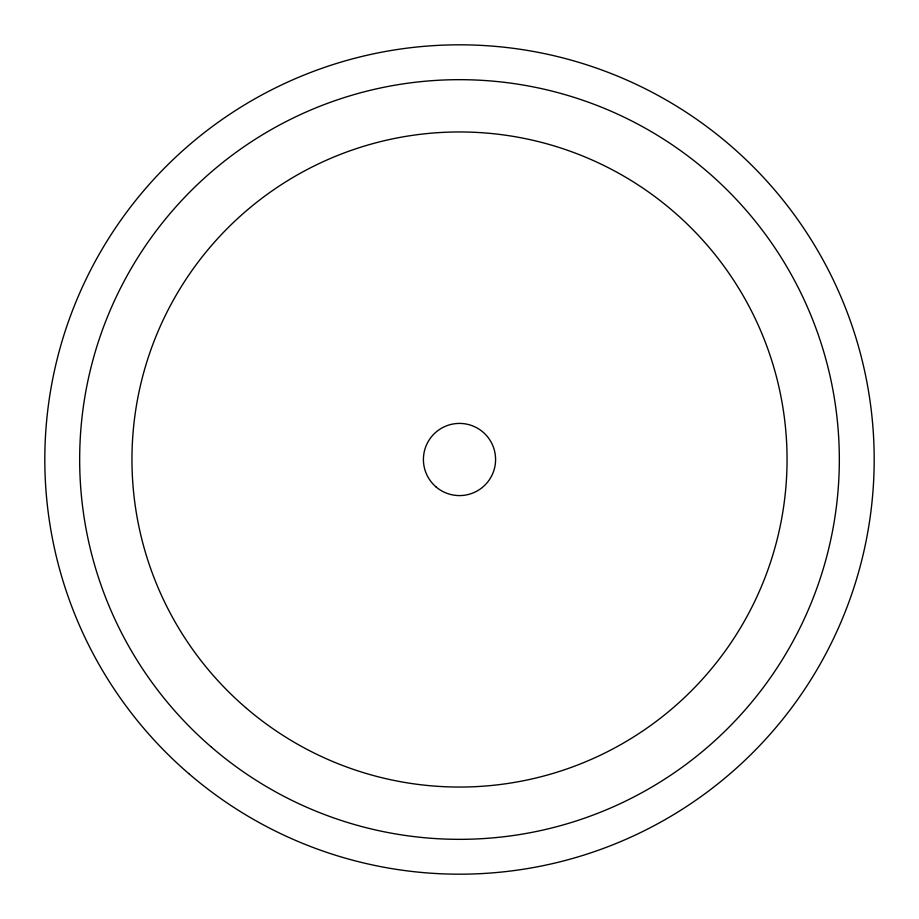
<?xml version="1.0" encoding="UTF-8"?>
<svg xmlns="http://www.w3.org/2000/svg" width="919" height="919" viewBox="0 0 919 919"><rect width="100%" height="100%" fill="white"/><g stroke="black" fill="none" stroke-linecap="round" stroke-linejoin="round"><path stroke-width="1.38" d="M188.74 773.591A414.687 414.687 0 0 0 866.893 536.937A414.687 414.687 0 0 0 322.868 67.972A414.687 414.687 0 0 0 188.74 773.591M211.496 747.193A379.823 379.823 0 0 0 832.648 530.435A379.823 379.823 0 0 0 334.355 100.883A379.823 379.823 0 0 0 211.496 747.193M245.637 707.584A327.543 327.543 0 0 0 781.288 520.671A327.543 327.543 0 0 0 351.586 150.245A327.543 327.543 0 0 0 245.637 707.584M435.939 486.829A36.082 36.082 0 0 0 494.95 466.243A36.082 36.082 0 0 0 447.61 425.428A36.082 36.082 0 0 0 435.939 486.829"/></g></svg>
